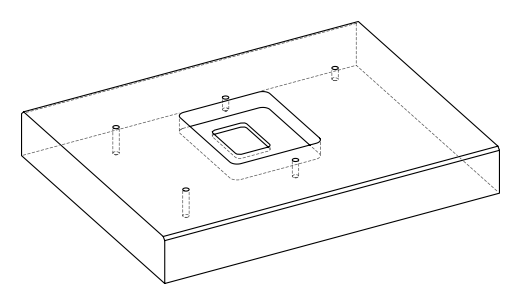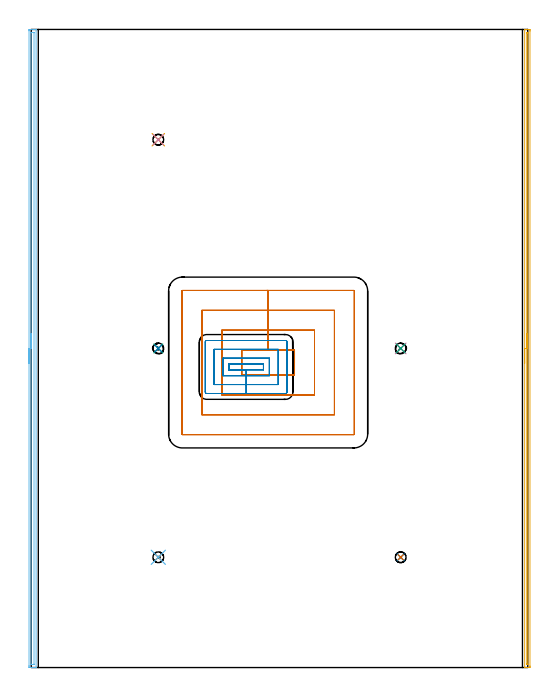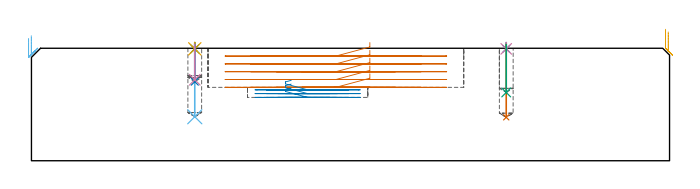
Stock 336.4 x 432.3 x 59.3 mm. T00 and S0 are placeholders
(PLAN: 14 operations, 4 tool changes, 29.6 min)
(1 SPOT_DRILL | STEP1POCKET | NXT0321_9005460120000 | 0.03 min | 1 mm3)
(2 SPOT_DRILL_1 | STEP1POCKET_1 | NXT0321_9005460120000 | 0.03 min | 0 mm3)
(3 SPOT_DRILL_2 | STEP1POCKET_2 | NXT0321_9005460120000 | 0.03 min | 1 mm3)
(4 SPOT_DRILL_3 | STEP1POCKET_3 | NXT0321_9005460120000 | 0.03 min | 0 mm3)
(5 SPOT_DRILL_4 | STEP1POCKET_4 | NXT0321_9005460120000 | 0.03 min | 1 mm3)
(6 DRILL_BLIND_HOLE_INTO_CENTER | STEP1POCKET | UGT0301_193 | 0.15 min | 1433 mm3)
(7 DRILL_BLIND_HOLE_INTO_CENTER_1 | STEP1POCKET_1 | UGT0301_193 | 0.16 min | 1447 mm3)
(8 DRILL_BLIND_HOLE_INTO_CENTER_2 | STEP1POCKET_2 | UGT0301_193 | 0.08 min | 669 mm3)
(9 DRILL_BLIND_HOLE_INTO_CENTER_3 | STEP1POCKET_3 | UGT0301_193 | 0.1 min | 905 mm3)
(10 DRILL_BLIND_HOLE_INTO_CENTER_4 | STEP1POCKET_4 | UGT0301_193 | 0.08 min | 627 mm3)
(11 AREA_MILL | FG_CHAMFER_SURFACE | UGT0205_001 | 7.07 min | 2801 mm3)
(12 AREA_MILL_1 | FG_CHAMFER_SURFACE_1 | UGT0205_001 | 7.1 min | 4979 mm3)
(13 MILL_RECTANGULAR_POCKET | POCKET_RECTANGULAR_STRAIGHT | UGT0201_100 | Follow Part, ap 4.5, ae 75% | 11.66 min | 319819 mm3)
(14 MILL_RECTANGULAR_POCKET_1 | POCKET_RECTANGULAR_STRAIGHT_1 | NXT0201_009 | Follow Part, ap 2, ae 75% | 3.08 min | 14636 mm3)
(TOOL NXT0321_9005460120000 | NC Spot Drill, 142deg, 12mm, Carbide, Uncoated | D12 PA142 FL30 Z2)
(TOOL UGT0301_193 | Twist Drill 7.3 mm | D7.3 PA118 FL66 Z2)
(TOOL UGT0205_001 | Chamfer Mill 20 x 3 x 45 deg. | D20 FL50 Z2)
(TOOL UGT0201_100 | End Mill 18 mm | D18 FL22 Z2)
(TOOL NXT0201_009 | ENDMILL 8mm [2P460-0800-NA 1630] | D8 FL26 Z6)
(OP 1 SPOT_DRILL)
G17 G21 G94 G90
T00 M6
G54
G17 G0 G90 X86.1 Y74.7 S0 M3
G43 Z69.3 H0
G94 G81 G98 Z58.986 F250. R62.3
G80
M5
M2
(OP 2 SPOT_DRILL_1)
G17 G21 G94 G90
T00 M6
G54
G17 G0 G90 X250.3 Y74.7 S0 M3
G43 Z69.3 H0
G94 G81 G98 Z58.986 F250. R62.3
G80
M5
M2
(OP 3 SPOT_DRILL_2)
G17 G21 G94 G90
T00 M6
G54
G17 G0 G90 X86.1 Y216.2 S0 M3
G43 Z69.3 H0
G94 G81 G98 Z58.986 F250. R62.3
G80
M5
M2
(OP 4 SPOT_DRILL_3)
G17 G21 G94 G90
T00 M6
G54
G17 G0 G90 X250.3 Y216.2 S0 M3
G43 Z69.3 H0
G94 G81 G98 Z58.986 F250. R62.3
G80
M5
M2
(OP 5 SPOT_DRILL_4)
G17 G21 G94 G90
T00 M6
G54
G17 G0 G90 X86.1 Y357.6 S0 M3
G43 Z69.3 H0
G94 G81 G98 Z58.986 F250. R62.3
G80
M5
M2
(OP 6 DRILL_BLIND_HOLE_INTO_CENTER)
G17 G21 G94 G90
T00 M6
G54
G17 G0 G90 X86.1 Y74.7 S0 M3
G43 Z69.3 H0
G94 G81 G98 Z23.2 F250. R61.3
G80
M5
M2
(OP 7 DRILL_BLIND_HOLE_INTO_CENTER_1)
G17 G21 G94 G90
T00 M6
G54
G17 G0 G90 X250.3 Y74.7 S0 M3
G43 Z69.3 H0
G94 G81 G98 Z22.9 F250. R61.3
G80
M5
M2
(OP 8 DRILL_BLIND_HOLE_INTO_CENTER_2)
G17 G21 G94 G90
T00 M6
G54
G17 G0 G90 X86.1 Y216.2 S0 M3
G43 Z69.3 H0
G94 G81 G98 Z41.7 F250. R61.3
G80
M5
M2
(OP 9 DRILL_BLIND_HOLE_INTO_CENTER_3)
G17 G21 G94 G90
T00 M6
G54
G17 G0 G90 X250.3 Y216.2 S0 M3
G43 Z69.3 H0
G94 G81 G98 Z36. F250. R61.3
G80
M5
M2
(OP 10 DRILL_BLIND_HOLE_INTO_CENTER_4)
G17 G21 G94 G90
T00 M6
G54
G17 G0 G90 X86.1 Y357.6 S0 M3
G43 Z69.3 H0
G94 G81 G98 Z42.7 F250. R61.3
G80
M5
M2
(OP 11 AREA_MILL)
G17 G21 G94 G90
T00 M6
G54
G17 G0 G90 X334.3 Y206.15 S1061 M3
G43 Z69.3 H0
G94 G1 Y206.188 Z68.428 F250.
Y206.302 Z67.563
Y206.491 Z66.712
Y206.753 Z65.88
Y207.087 Z65.074
Y207.49 Z64.3
Y207.958 Z63.564
Y208.49 Z62.872
Y209.079 Z62.229
Y209.722 Z61.64
Y210.414 Z61.108
Y211.15 Z60.64
Y211.924 Z60.237
Y212.73 Z59.903
Y213.562 Z59.641
Y214.413 Z59.452
Y215.278 Z59.338
Y216.15 Z59.3
Y432.116
X334.303 Y432.293 Z59.288
X334.314 Y432.3 Z59.277
X334.691 Z58.909
X334.933 Z58.667
X335.658 Z57.937
X336.905 Z56.692
X337.425 Y432.296 Z56.17
X337.891 Y432.291 Z55.705
X337.894 Y432.145 Z55.702
X337.899 Y431.669 Z55.701
X337.9 Y431.188 Z55.7
Y1.044
X337.899 Y0.631 Z55.701
X337.894 Y0.155 Z55.702
X337.891 Y0.009 Z55.705
X337.425 Y0. Z56.17
X336.021 Z57.575
X335.658 Z57.937
X334.933 Z58.667
X334.691 Z58.909
X334.314 Z59.277
X334.303 Y0.007 Z59.288
X334.3 Y0.184 Z59.3
Y216.15
X335.714 Z57.886
X335.715 Y429.881 Z57.885
X335.72 Y430.27 Z57.88
X335.721 Y430.287 Z57.879
X335.733 Y430.291 Z57.867
X335.769 Y430.296 Z57.831
X335.824 Y430.299 Z57.776
X335.893 Z57.707
X336.13 Y430.298 Z57.47
X336.371 Y430.29 Z57.229
X336.479 Y430.269 Z57.121
X336.485 Y429.938 Z57.115
X336.486 Y429.881 Z57.114
X336.485 Y2.092 Z57.115
X336.484 Y2.042 Z57.116
X336.482 Y2.018 Z57.118
X336.48 Y2.013 Z57.12
X336.455 Y2.01 Z57.145
X336.069 Y2.004 Z57.531
X335.829 Y2.01 Z57.771
X335.721 Y2.031 Z57.879
X335.715 Y2.362 Z57.885
Y2.419
X335.714 Y216.15 Z57.886
Y217.022 Z57.924
Y217.886 Z58.038
Y218.738 Z58.227
Y219.57 Z58.489
Y220.376 Z58.823
Y221.15 Z59.226
Y221.886 Z59.694
Y222.578 Z60.225
Y223.221 Z60.815
Y223.81 Z61.458
Y224.341 Z62.15
Y224.81 Z62.886
Y225.213 Z63.66
Y225.547 Z64.466
Y225.809 Z65.298
Y225.998 Z66.149
Y226.112 Z67.014
Y226.15 Z67.886
G0 Z69.3
M5
M2
(OP 12 AREA_MILL_1)
G17 G21 G94 G90
T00 M6
G54
G17 G0 G90 X-1.5 Y206.15 S1061 M3
G43 Z69.3 H0
Z64.5
G94 G1 Y206.188 Z63.628 F250.
Y206.302 Z62.764
Y206.491 Z61.912
Y206.753 Z61.08
Y207.087 Z60.274
Y207.49 Z59.5
Y207.958 Z58.764
Y208.49 Z58.072
Y209.079 Z57.429
Y209.722 Z56.84
Y210.414 Z56.309
Y211.15 Z55.84
Y211.924 Z55.437
Y212.73 Z55.103
Y213.562 Z54.841
Y214.414 Z54.652
Y215.278 Z54.538
Y216.15 Z54.5
Y431.39
X-1.499 Y431.669 Z54.501
X-1.493 Y432.277 Z54.503
X-1.491 Y432.293 Z54.505
X-0.886 Y432.3 Z55.11
X1.793 Z57.788
X2.527 Z58.527
X2.795 Z58.795
X3.234 Y432.293 Z59.225
X3.297 Y432.29 Z59.288
X3.3 Y432.116 Z59.3
Y0.184
X3.297 Y0.01 Z59.288
X3.234 Y0.007 Z59.225
X2.795 Y0. Z58.795
X2.527 Z58.527
X1.793 Z57.788
X0.533 Z56.53
X-0.886 Y0.001 Z55.11
X-1.144 Y0.002 Z54.852
X-1.491 Y0.007 Z54.505
X-1.493 Y0.023 Z54.503
X-1.499 Y0.631 Z54.501
X-1.5 Y1.246 Z54.5
Y216.15
X-0.086 Z55.914
Y429.973
X-0.085 Y430.066 Z55.915
X-0.08 Y430.251 Z55.92
X-0.078 Y430.292 Z55.922
X-0.071 Y430.295 Z55.929
X-0.045 Y430.298 Z55.955
X0.007 Y430.3 Z56.007
X1.375 Y430.299 Z57.375
X1.793 Y430.293 Z57.793
X1.851 Y430.29 Z57.851
X1.879 Y430.276 Z57.879
X1.882 Y430.159 Z57.882
X1.885 Y429.973 Z57.885
X1.886 Y2.327 Z57.886
X1.885 Y2.234 Z57.885
X1.88 Y2.049 Z57.88
X1.878 Y2.008 Z57.878
X1.871 Y2.006 Z57.871
X1.845 Y2.002 Z57.845
X1.793 Y2.001 Z57.793
X0.425 Z56.425
X0.007 Y2.007 Z56.007
X-0.051 Y2.01 Z55.949
X-0.079 Y2.024 Z55.921
X-0.082 Y2.141 Z55.918
X-0.085 Y2.327 Z55.915
X-0.086 Y216.15 Z55.914
Y217.022 Z55.952
Y217.886 Z56.066
Y218.738 Z56.255
Y219.57 Z56.517
Y220.376 Z56.851
Y221.15 Z57.254
Y221.886 Z57.723
Y222.578 Z58.254
Y223.221 Z58.843
Y223.81 Z59.486
Y224.342 Z60.179
Y224.81 Z60.914
Y225.213 Z61.688
Y225.547 Z62.494
Y225.809 Z63.326
Y225.998 Z64.178
Y226.112 Z65.043
Y226.15 Z65.914
G0 Z69.3
M5
M2
(OP 13 MILL_RECTANGULAR_POCKET)
G17 G21 G94 G90
T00 M6
G54
G17 G0 G90 X178.4 Y206.328 S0 M3
G43 Z69.3 H0
Z62.3
G94 G1 Y215. Z59.976 F250.
X160.5 Z55.18
X142.6 F500.
Y198.3
X178.4
Y215.
X160.5
Y228.5
X129.1
Y184.8
X191.9
Y228.5
X160.5
Y242.
X115.6
Y171.3
X205.4
Y242.
X160.5
Y255.5
X102.4
G3 X102.1 Y255.2 R0.3
G1 Y158.1
G3 X102.4 Y157.8 R0.3
G1 X218.6
G3 X218.9 Y158.1 R0.3
G1 Y255.2
G3 X218.6 Y255.5 R0.3
G1 X160.5
X159.5
G0 X178.4 Y206.328 Z58.18
G1 Y215. Z55.856 F250.
X160.5 Z51.06
X142.6 F500.
Y198.3
X178.4
Y215.
X160.5
Y228.5
X129.1
Y184.8
X191.9
Y228.5
X160.5
Y242.
X115.6
Y171.3
X205.4
Y242.
X160.5
Y255.5
X102.4
G3 X102.1 Y255.2 R0.3
G1 Y158.1
G3 X102.4 Y157.8 R0.3
G1 X218.6
G3 X218.9 Y158.1 R0.3
G1 Y255.2
G3 X218.6 Y255.5 R0.3
G1 X160.5
X159.5
G0 X178.4 Y206.328 Z54.06
G1 Y215. Z51.736 F250.
X160.5 Z46.94
X142.6 F500.
Y198.3
X178.4
Y215.
X160.5
Y228.5
X129.1
Y184.8
X191.9
Y228.5
X160.5
Y242.
X115.6
Y171.3
X205.4
Y242.
X160.5
Y255.5
X102.4
G3 X102.1 Y255.2 R0.3
G1 Y158.1
G3 X102.4 Y157.8 R0.3
G1 X218.6
G3 X218.9 Y158.1 R0.3
G1 Y255.2
G3 X218.6 Y255.5 R0.3
G1 X160.5
X159.5
G0 X178.4 Y206.328 Z49.94
G1 Y215. Z47.616 F250.
X160.5 Z42.82
X142.6 F500.
Y198.3
X178.4
Y215.
X160.5
Y228.5
X129.1
Y184.8
X191.9
Y228.5
X160.5
Y242.
X115.6
Y171.3
X205.4
Y242.
X160.5
Y255.5
X102.4
G3 X102.1 Y255.2 R0.3
G1 Y158.1
G3 X102.4 Y157.8 R0.3
G1 X218.6
G3 X218.9 Y158.1 R0.3
G1 Y255.2
G3 X218.6 Y255.5 R0.3
G1 X160.5
X159.5
G0 X178.4 Y206.328 Z45.82
G1 Y215. Z43.496 F250.
X160.5 Z38.7
X142.6 F500.
Y198.3
X178.4
Y215.
X160.5
Y228.5
X129.1
Y184.8
X191.9
Y228.5
X160.5
Y242.
X115.6
Y171.3
X205.4
Y242.
X160.5
Y255.5
X102.4
G3 X102.1 Y255.2 R0.3
G1 Y158.1
G3 X102.4 Y157.8 R0.3
G1 X218.6
G3 X218.9 Y158.1 R0.3
G1 Y255.2
G3 X218.6 Y255.5 R0.3
G1 X160.5
X159.5
G0 Z69.3
M5
M2
(OP 14 MILL_RECTANGULAR_POCKET_1)
G17 G21 G94 G90
T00 M6
G54
G17 G0 G90 X136.932 Y205.6 S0 M3
G43 Z69.3 H1
Z42.377
G94 G1 X133.9 Z41.565 F250.
Y201.7 Z40.52
X145.6 Z37.385
X157.3 F500.
Y205.6
X133.9
Y201.7
X145.6
Y197.7
X161.3
Y209.6
X129.9
Y197.7
X145.6
Y191.7
X167.3
Y215.6
X123.9
Y191.7
X145.6
Y185.7
X172.3
G3 X173.3 Y186.7 R1.
G1 Y220.6
G3 X172.3 Y221.6 R1.
G1 X118.9
G3 X117.9 Y220.6 R1.
G1 Y186.7
G3 X118.9 Y185.7 R1.
G1 X145.6
X146.6
G0 X136.932 Y205.6 Z40.385
G1 X133.9 Z39.572 F250.
Y201.7 Z38.527
X145.6 Z35.392
X157.3 F500.
Y205.6
X133.9
Y201.7
X145.6
Y197.7
X161.3
Y209.6
X129.9
Y197.7
X145.6
Y191.7
X167.3
Y215.6
X123.9
Y191.7
X145.6
Y185.7
X172.3
G3 X173.3 Y186.7 R1.
G1 Y220.6
G3 X172.3 Y221.6 R1.
G1 X118.9
G3 X117.9 Y220.6 R1.
G1 Y186.7
G3 X118.9 Y185.7 R1.
G1 X145.6
X146.6
G0 X136.932 Y205.6 Z38.392
G1 X133.9 Z37.58 F250.
Y201.7 Z36.535
X145.6 Z33.4
X157.3 F500.
Y205.6
X133.9
Y201.7
X145.6
Y197.7
X161.3
Y209.6
X129.9
Y197.7
X145.6
Y191.7
X167.3
Y215.6
X123.9
Y191.7
X145.6
Y185.7
X172.3
G3 X173.3 Y186.7 R1.
G1 Y220.6
G3 X172.3 Y221.6 R1.
G1 X118.9
G3 X117.9 Y220.6 R1.
G1 Y186.7
G3 X118.9 Y185.7 R1.
G1 X145.6
X146.6
G0 Z69.3
M5
M2
